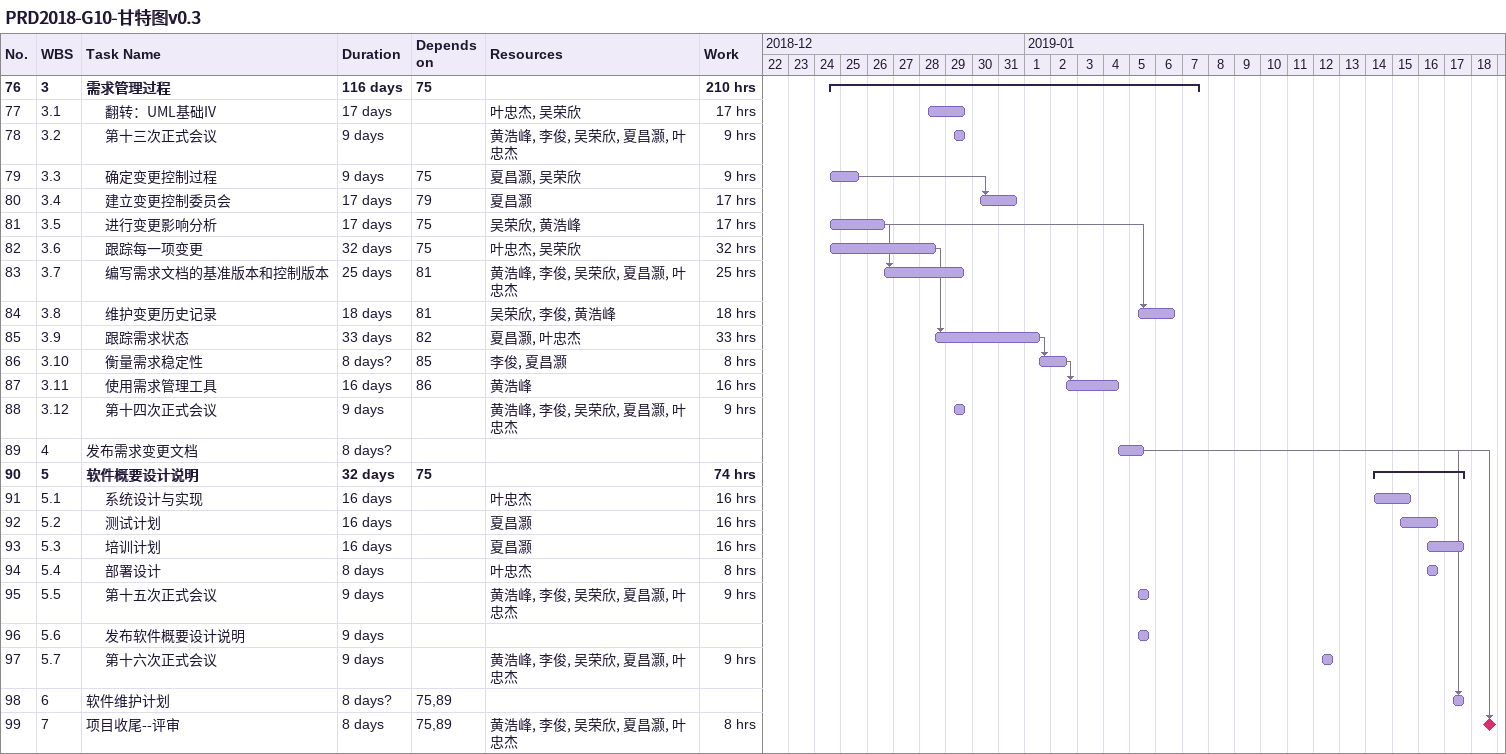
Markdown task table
PRD2018-G10-甘特图v0.3

| ID | WBS | Task | Duration | Start | Finish | Predecessors | Resources | Work (h) |
|---|---|---|---|---|---|---|---|---|
| 76 | 3 | **需求管理过程** | 116d | 2018-12-24 | 2019-01-07 | 75 |  | 210 |
| 77 | 3.1 | 翻转：UML基础IV | 17d | 2018-12-28 | 2018-12-29 |  | 叶忠杰, 吴荣欣 | 17 |
| 78 | 3.2 | 第十三次正式会议 | 9d | 2018-12-29 | 2018-12-29 |  | 黄浩峰, 李俊, 吴荣欣, 夏昌灏, 叶忠杰 | 9 |
| 79 | 3.3 | 确定变更控制过程 | 9d | 2018-12-24 | 2018-12-25 | 75 | 夏昌灏, 吴荣欣 | 9 |
| 80 | 3.4 | 建立变更控制委员会 | 17d | 2018-12-30 | 2018-12-31 | 79 | 夏昌灏 | 17 |
| 81 | 3.5 | 进行变更影响分析 | 17d | 2018-12-24 | 2018-12-26 | 75 | 吴荣欣, 黄浩峰 | 17 |
| 82 | 3.6 | 跟踪每一项变更 | 32d | 2018-12-24 | 2018-12-28 | 75 | 叶忠杰, 吴荣欣 | 32 |
| 83 | 3.7 | 编写需求文档的基准版本和控制版本 | 25d | 2018-12-26 | 2018-12-29 | 81 | 黄浩峰, 李俊, 吴荣欣, 夏昌灏, 叶忠杰 | 25 |
| 84 | 3.8 | 维护变更历史记录 | 18d | 2019-01-05 | 2019-01-06 | 81 | 吴荣欣, 李俊, 黄浩峰 | 18 |
| 85 | 3.9 | 跟踪需求状态 | 33d | 2018-12-28 | 2019-01-01 | 82 | 夏昌灏, 叶忠杰 | 33 |
| 86 | 3.10 | 衡量需求稳定性 | 8d? | 2019-01-01 | 2019-01-02 | 85 | 李俊, 夏昌灏 | 8 |
| 87 | 3.11 | 使用需求管理工具 | 16d | 2019-01-02 | 2019-01-04 | 86 | 黄浩峰 | 16 |
| 88 | 3.12 | 第十四次正式会议 | 9d | 2018-12-29 | 2018-12-29 |  | 黄浩峰, 李俊, 吴荣欣, 夏昌灏, 叶忠杰 | 9 |
| 89 | 4 | 发布需求变更文档 | 8d? | 2019-01-04 | 2019-01-05 |  |  |  |
| 90 | 5 | **软件概要设计说明** | 32d | 2019-01-14 | 2019-01-17 | 75 |  | 74 |
| 91 | 5.1 | 系统设计与实现 | 16d | 2019-01-14 | 2019-01-15 |  | 叶忠杰 | 16 |
| 92 | 5.2 | 测试计划 | 16d | 2019-01-15 | 2019-01-16 |  | 夏昌灏 | 16 |
| 93 | 5.3 | 培训计划 | 16d | 2019-01-16 | 2019-01-17 |  | 夏昌灏 | 16 |
| 94 | 5.4 | 部署设计 | 8d | 2019-01-16 | 2019-01-16 |  | 叶忠杰 | 8 |
| 95 | 5.5 | 第十五次正式会议 | 9d | 2019-01-05 | 2019-01-05 |  | 黄浩峰, 李俊, 吴荣欣, 夏昌灏, 叶忠杰 | 9 |
| 96 | 5.6 | 发布软件概要设计说明 | 9d | 2019-01-05 | 2019-01-05 |  |  |  |
| 97 | 5.7 | 第十六次正式会议 | 9d | 2019-01-12 | 2019-01-12 |  | 黄浩峰, 李俊, 吴荣欣, 夏昌灏, 叶忠杰 | 9 |
| 98 | 6 | 软件维护计划 | 8d? | 2019-01-17 | 2019-01-17 | 75, 89 |  |  |
| 99 | 7 | 项目收尾--评审 | 8d | 2019-01-18 | 2019-01-18 | 75, 89 | 黄浩峰, 李俊, 吴荣欣, 夏昌灏, 叶忠杰 | 8 |
